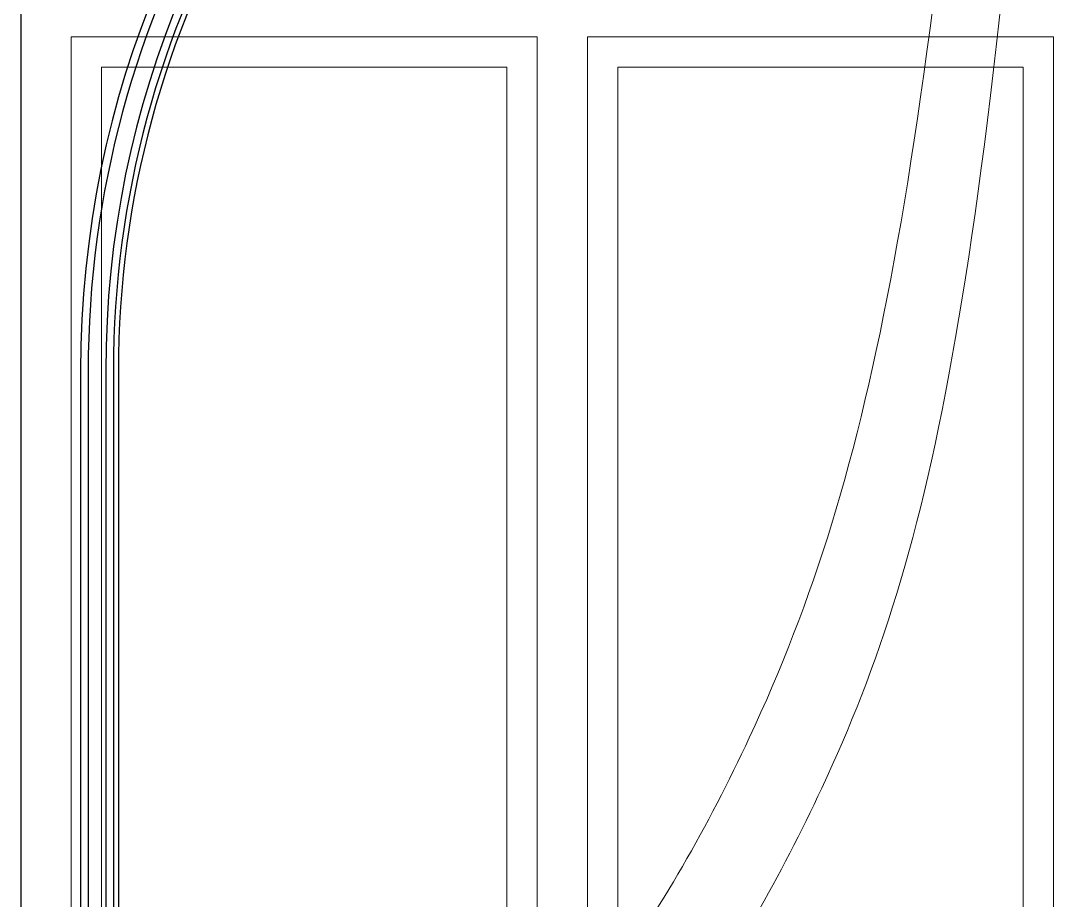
# Model space of a CAD drawing. Header units: inches. Extents: x -12478 to 399182, y -16583 to 525552.
# Drawn here: x 7001 to 8038, y 20355 to 21228 of the extents above; entities that cross this region are included whole.
import ezdxf

# ---------------------------------------------------------------- set-up
doc = ezdxf.new("R2010")
doc.units = ezdxf.units.IN
doc.header["$LTSCALE"] = 1000
doc.header["$MEASUREMENT"] = 0
doc.layers.add('8', color=8, linetype='Continuous')
doc.layers.add('Layer1', color=1, linetype='Continuous')
for name, color, linetype, lineweight in [('A-GLAZ', 134, 'Continuous', 18), ('Fabric', 253, 'Continuous', 0), ('Wood treillis', 111, 'Continuous', 0)]:
    doc.layers.add(name, color=color, linetype=linetype, lineweight=lineweight)

# ---------------------------------------------------------------- blocks, each defined once
blk = doc.blocks.new('win-2100')
at = {"layer": 'A-GLAZ', "color": 8, "linetype": 'ByBlock', "lineweight": 0, "ltscale": 0.5, "elevation": 0.0085254717729417}
for points in [[(-1000.000000049331, 1949.999999999825), (-537.5000000495638, 1949.999999999593), (-537.5000000492146, 199.5000000093132), (-1000.000000049215, 199.5000000095461)], [(-487.5000000493892, 1949.999999999767), (-25.00000004927278, 1949.999999999534), (-25.00000004927278, 199.5000000094296), (-487.5000000491564, 199.5000000094296)], [(-970.0000000494474, 1919.999999999709), (-567.500000049331, 1919.999999999651), (-567.5000000492146, 229.500000009255), (-970.0000000493892, 229.5000000094878)], [(-457.5000000494474, 1919.999999999767), (-55.00000004921458, 1919.999999999651), (-55.00000004915637, 229.5000000093714), (-457.5000000490982, 229.5000000095461)]]:
    blk.add_lwpolyline(points, close=True, dxfattribs=at)
at = {"layer": 'Layer1', "elevation": 0.002841883502908199}
blk.add_lwpolyline([(-1050.000000049185, 2000.00000006042), (-1050.000000048633, -399.9999999904539), (1049.999999951309, -399.9999999903957), (1049.999999950873, 1999.999999938183)], dxfattribs=at)
blk = doc.blocks.new('MAK-GF10 structrual elev A')
at = {"layer": 'A-GLAZ'}
blk.add_blockref('win-2100', (8050.654370514385, 19262.05420348735, -0.002842648617597803), dxfattribs=at)
blk = doc.blocks.new('curtain elev1')
at = {"layer": 'Fabric', "lineweight": 0}
for points, knots in [([(323477.25518307, -7402.766137514227, -2.568285750955885e-07), (323411.6914903604, -8278.91511171465, -4.837266927091876e-07), (323341.9612570533, -8620.9377820066, -4.943143664e-07), (323084.8111131511, -9075.5247922969, -4.943143664e-07), (322864.4857630702, -9251.760830348387, -4.943143664e-07), (322695.0028155162, -9247.723198255015, -4.720251929e-07), (322548.9111164933, -9204.37006275868, 4.414620997375823e-07)], [407.2184744416678, 407.2184744416678, 407.2184744416678, 407.2184744416678, 756.8415233349588, 881.9374408867433, 1071.680382321919, 1265.355330691214, 1265.355330691214, 1265.355330691214, 1265.355330691214]), ([(323418.5528314246, -7406.312773580419, -2.659410018705322e-07), (323351.0581180681, -8168.887478067598, -4.81784768480867e-07), (323286.0955700848, -8542.60443614408, -4.943143664e-07), (323012.8060749365, -9025.72240239507, -4.943143664e-07), (322792.4807248555, -9201.958440446557, -4.943143664e-07), (322622.8088288701, -9197.9163069903, -4.720003437999999e-07), (322548.9111164924, -9177.208756466134, -4.729585732000001e-07), (322548.9111164924, -9177.208756466134, -4.729585732000001e-07), (322548.9111164924, -9177.208756466134, -4.729585732000001e-07), (322548.9111164924, -9177.208756466134, -4.729585732000001e-07)], [365.5152735095221, 365.5152735095221, 365.5152735095221, 365.5152735095221, 756.8415233349588, 881.9374408867433, 1071.680382321919, 1208.200708781948, 1265.782784957043, 1265.782784957043, 1265.786307466203, 1265.786307466203, 1265.786307466203, 1265.786307466203])]:
    blk.add_open_spline(points, degree=3, knots=knots, dxfattribs=at)

msp = doc.modelspace()

# ---------------------------------------------------------------- linework, layer by layer
at = {"layer": 'Wood treillis', "lineweight": -2, "elevation": -1.466518335657696e-07}
for points in [[(9048.2601532423, 19042.05213044896), (9048.260153302701, 20880.39414909906, 1), (7059.936206326312, 20880.3941491196), (7059.936206386673, 19042.05213044896)], [(9040.76114405994, 19042.05214661922), (9040.760153302934, 20880.39414909931, 1), (7067.43620632608, 20880.39414911952), (7067.43620638644, 19042.05213044896)], [(9023.257348212523, 19042.05213044896), (9023.257348272924, 20880.39414909988, 1), (7084.939011356089, 20880.39414911935), (7084.93901141645, 19042.05213044896)], [(9015.757348212755, 19042.05213044896), (9015.757348273157, 20880.39414910013, 1), (7092.439011355857, 20880.39414911927), (7092.439011416217, 19042.05213044896)], [(9010.757348212755, 19042.05213044896), (9010.757348273157, 20880.39414910029, 1.000000000019895), (7097.439011355857, 20880.39414911933), (7097.439011416217, 19042.05213044896)]]:
    msp.add_lwpolyline(points, format="xyb", dxfattribs=at)

# ---------------------------------------------------------------- block references
msp.add_blockref('curtain elev1', (-315451.4721051099, 29239.40032952094, -5.881139333033519e-07))
at = {"layer": '8', "color": 2}
msp.add_blockref('MAK-GF10 structrual elev A', (0, 0), dxfattribs=at)

doc.saveas('drawing.dxf')
